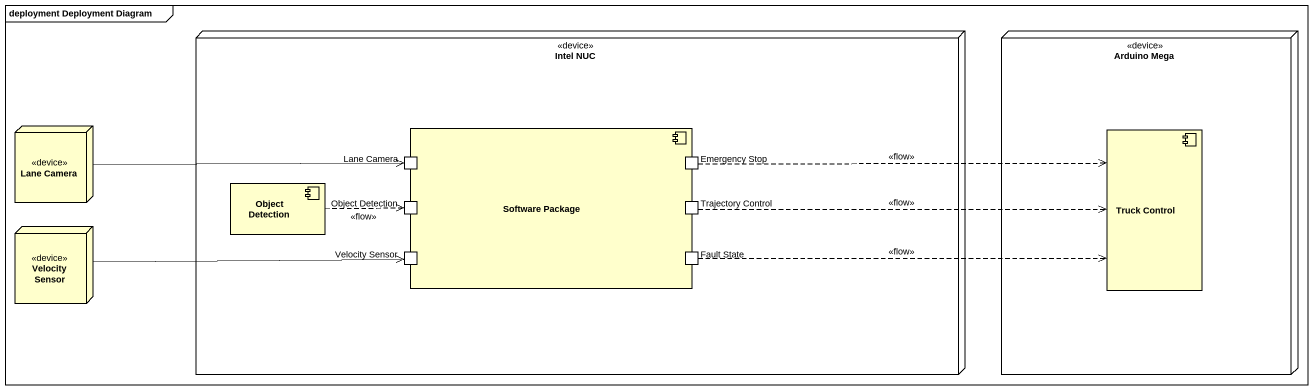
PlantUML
@startuml
mainframe deployment Deployment Diagram
node "Intel NUC" as Intel_NUC <<device>> {
  component "Software Package" as Software_Package {
    port "Lane Camera" as Lane_Camera_2
    port "Emergency Stop" as Emergency_Stop
    port "Object Detection" as Object_Detection_2
    port "Trajectory Control" as Trajectory_Control
    port "Velocity Sensor" as Velocity_Sensor_2
    port "Fault State" as Fault_State
  }
  component "Object Detection" as Object_Detection
}
node "Arduino Mega" as Arduino_Mega <<device>> {
  component "Truck Control" as Truck_Control
}
node "Lane Camera" as Lane_Camera <<device>>
node "Velocity Sensor" as Velocity_Sensor <<device>>
Lane_Camera -right-> Lane_Camera_2
Emergency_Stop .right.> Truck_Control : <<flow>>
Object_Detection .right.> Object_Detection_2 : <<flow>>
Trajectory_Control .right.> Truck_Control : <<flow>>
Velocity_Sensor -right-> Velocity_Sensor_2
Fault_State .right.> Truck_Control : <<flow>>
@enduml
